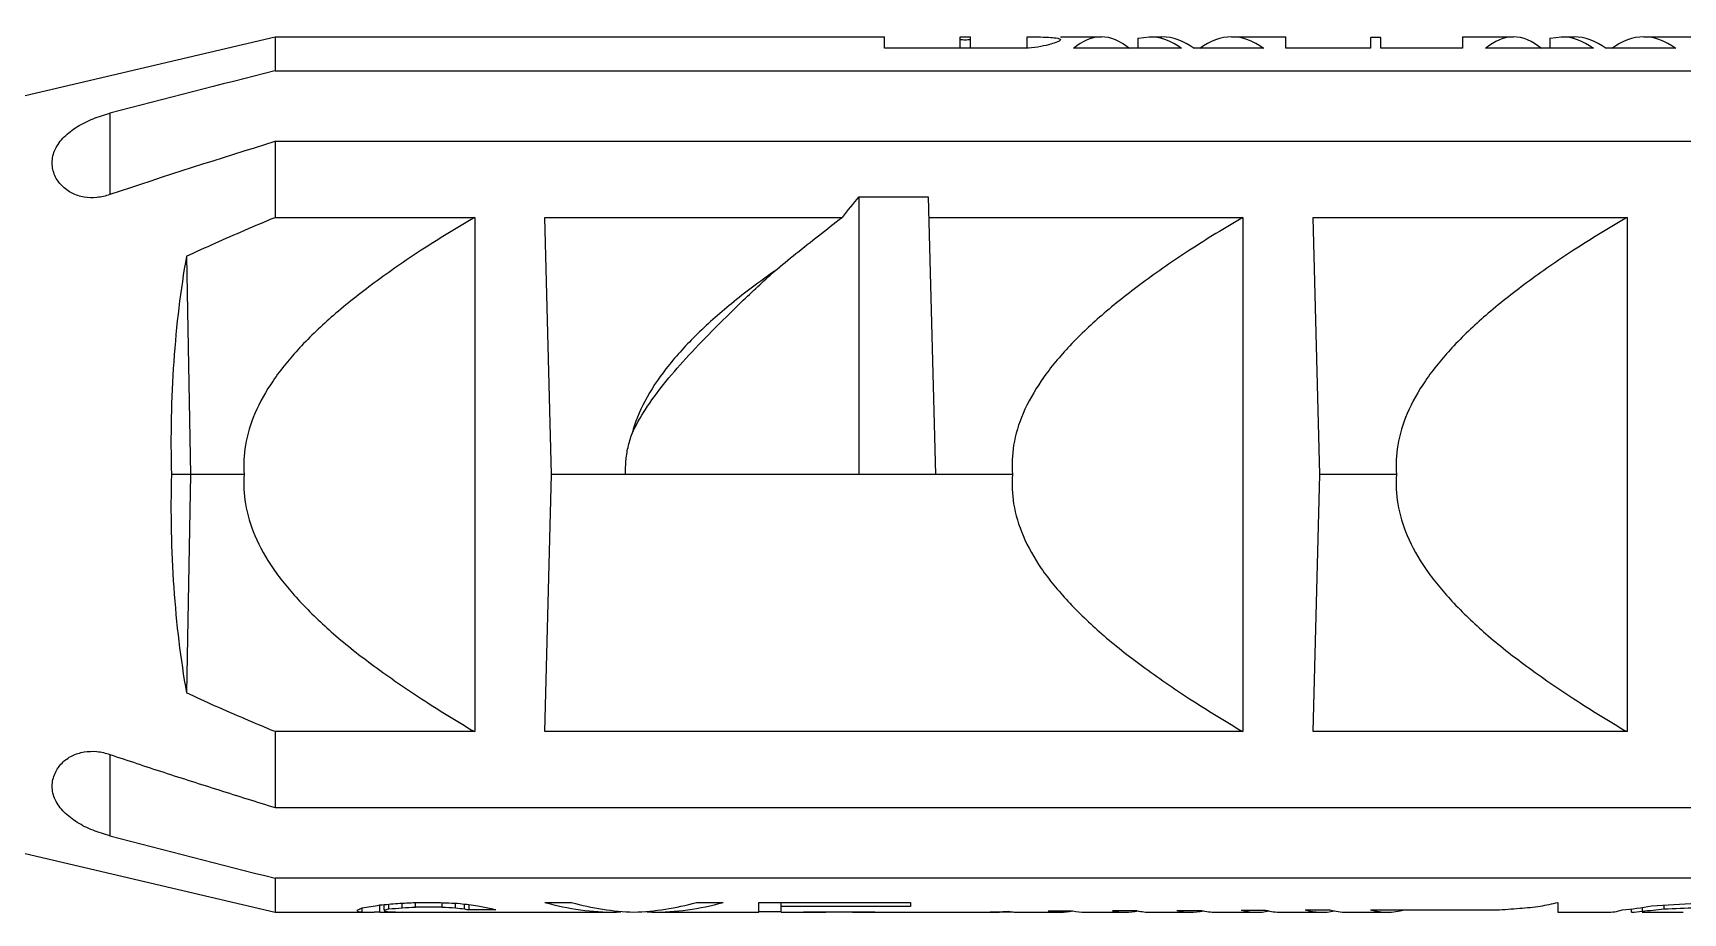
# Model space of a CAD drawing. Header units: millimetres. Extents: x 1603 to 1978, y -231 to 30.
# Drawn here: x 1750.58 to 1761.45, y -38.45 to -32.65 of the extents above; entities that cross this region are included whole.
import ezdxf

# ---------------------------------------------------------------- set-up
doc = ezdxf.new("R2010")
doc.units = ezdxf.units.MM

msp = doc.modelspace()

# ---------------------------------------------------------------- linework, layer by layer
at = {"color": 7, "linetype": 'Continuous'}
for p, q in [((1750.452, -33.078), (1752.173, -32.673)), ((1752.173, -32.673), (1756.187, -32.673)), ((1752.173, -32.673), (1752.173, -32.897)), ((1756.187, -32.749), (1756.187, -32.673)), ((1756.686, -32.673), (1756.753, -32.673)), ((1756.686, -32.749), (1756.686, -32.673)), ((1756.753, -32.749), (1756.753, -32.673)), ((1757.126, -32.673), (1757.129, -32.673)), ((1757.126, -32.749), (1757.126, -32.673)), ((1757.346, -32.673), (1757.616, -32.673)), ((1757.856, -32.684), (1757.858, -32.683)), ((1757.856, -32.684), (1757.856, -32.749)), ((1757.858, -32.683), (1757.933, -32.673)), ((1757.858, -32.749), (1757.858, -32.683)), ((1757.933, -32.673), (1758.015, -32.673)), ((1758.474, -32.673), (1758.831, -32.673)), ((1758.831, -32.749), (1758.831, -32.673)), ((1759.389, -32.679), (1759.389, -32.749)), ((1759.456, -32.749), (1759.456, -32.679)), ((1759.995, -32.673), (1760.33, -32.673)), ((1759.995, -32.673), (1759.995, -32.749)), ((1760.569, -32.684), (1760.571, -32.683)), ((1760.569, -32.684), (1760.569, -32.749)), ((1760.571, -32.683), (1760.647, -32.673)), ((1760.571, -32.749), (1760.571, -32.683)), ((1760.647, -32.673), (1760.729, -32.673)), ((1761.188, -32.673), (1761.552, -32.673)), ((1757.136, -32.749), (1756.187, -32.749)), ((1758.144, -32.749), (1757.432, -32.749)), ((1758.685, -32.749), (1758.227, -32.749)), ((1759.389, -32.749), (1758.831, -32.749)), ((1759.995, -32.749), (1759.456, -32.749)), ((1760.858, -32.749), (1760.145, -32.749)), ((1761.398, -32.749), (1760.94, -32.749)), ((1752.173, -32.897), (1763.76, -32.897)), ((1751.085, -33.177), (1751.085, -33.713)), ((1763.76, -33.364), (1752.173, -33.364)), ((1752.173, -33.364), (1752.173, -33.863)), ((1756.018, -33.727), (1756.476, -33.727)), ((1756.018, -33.727), (1756.018, -35.558)), ((1756.476, -33.727), (1756.524, -35.558)), ((1752.173, -33.863), (1753.488, -33.863)), ((1753.488, -33.863), (1753.488, -37.252)), ((1753.95, -33.863), (1755.908, -33.863)), ((1753.994, -35.558), (1753.95, -33.863)), ((1756.48, -33.863), (1758.548, -33.863)), ((1758.548, -33.863), (1758.548, -37.252)), ((1759.01, -33.863), (1761.078, -33.863)), ((1759.054, -35.558), (1759.01, -33.863)), ((1761.078, -33.863), (1761.078, -37.252)), ((1751.59, -34.119), (1751.616, -35.558)), ((1751.97, -35.558), (1751.49, -35.558)), ((1751.616, -35.558), (1751.59, -36.996)), ((1753.95, -37.252), (1753.994, -35.558)), ((1757.03, -35.558), (1753.994, -35.558)), ((1759.01, -37.252), (1759.054, -35.558)), ((1759.56, -35.558), (1759.054, -35.558)), ((1753.488, -37.252), (1752.173, -37.252)), ((1752.173, -37.252), (1752.173, -37.752)), ((1758.548, -37.252), (1753.95, -37.252)), ((1761.078, -37.252), (1759.01, -37.252)), ((1751.085, -37.402), (1751.085, -37.938)), ((1752.173, -37.752), (1763.76, -37.752)), ((1750.452, -38.037), (1752.173, -38.442)), ((1763.76, -38.218), (1752.173, -38.218)), ((1752.173, -38.218), (1752.173, -38.442)), ((1752.173, -38.442), (1752.746, -38.442)), ((1752.716, -38.436), (1752.716, -38.426)), ((1752.746, -38.441), (1752.746, -38.412)), ((1752.863, -38.442), (1752.825, -38.442)), ((1752.863, -38.442), (1752.863, -38.394)), ((1752.892, -38.429), (1752.892, -38.394)), ((1752.922, -38.42), (1752.922, -38.389)), ((1753.01, -38.412), (1753.01, -38.383)), ((1753.098, -38.377), (1753.245, -38.377)), ((1753.098, -38.408), (1753.098, -38.377)), ((1753.274, -38.408), (1753.098, -38.408)), ((1753.098, -38.441), (1753.274, -38.441)), ((1753.274, -38.408), (1753.274, -38.377)), ((1753.362, -38.412), (1753.362, -38.383)), ((1753.421, -38.42), (1753.421, -38.387)), ((1753.421, -38.442), (1754.421, -38.442)), ((1753.45, -38.391), (1753.45, -38.426)), ((1753.627, -38.426), (1753.45, -38.426)), ((1753.95, -38.377), (1754.126, -38.377)), ((1754.449, -38.442), (1754.42, -38.442)), ((1754.449, -38.442), (1754.449, -38.434)), ((1754.625, -38.442), (1754.625, -38.434)), ((1754.654, -38.442), (1754.625, -38.442)), ((1754.654, -38.442), (1755.359, -38.442)), ((1754.948, -38.377), (1755.124, -38.377)), ((1755.359, -38.377), (1756.358, -38.377)), ((1755.359, -38.442), (1755.359, -38.377)), ((1755.506, -38.439), (1755.359, -38.439)), ((1755.506, -38.442), (1755.506, -38.377)), ((1756.358, -38.404), (1755.506, -38.404)), ((1755.8, -38.439), (1755.976, -38.439)), ((1755.976, -38.442), (1755.8, -38.442)), ((1756.27, -38.442), (1756.676, -38.442)), ((1756.358, -38.377), (1756.358, -38.404)), ((1757.077, -38.442), (1757.346, -38.442)), ((1757.265, -38.433), (1757.427, -38.433)), ((1757.508, -38.442), (1757.777, -38.442)), ((1757.689, -38.431), (1757.85, -38.431)), ((1757.939, -38.442), (1758.208, -38.442)), ((1758.112, -38.43), (1758.274, -38.43)), ((1758.37, -38.442), (1758.639, -38.442)), ((1758.536, -38.428), (1758.697, -38.428)), ((1758.8, -38.442), (1759.07, -38.442)), ((1758.959, -38.426), (1759.121, -38.426)), ((1759.231, -38.442), (1759.5, -38.442)), ((1759.39, -38.426), (1760.218, -38.426)), ((1760.623, -38.377), (1760.623, -38.442)), ((1760.623, -38.442), (1760.948, -38.442)), ((1761.108, -38.442), (1761.108, -38.42)), ((1761.178, -38.41), (1761.178, -38.434)), ((1761.178, -38.442), (1761.447, -38.442)), ((1761.322, -38.42), (1761.322, -38.395))]:
    msp.add_line(p, q, dxfattribs=at)
for centre, radius, start, end in [((1816.663, -285.829), 261.024, 104.30405, 104.55062), ((1766.18, -78.854), 47.598, 107.1151, 108.4906), ((1759.17, -36.382), 4.121, 139.888, 142.322), ((1814.322, 205.613), 251.627, 255.44477, 255.70056)]:
    msp.add_arc(centre, radius, start, end, dxfattribs=at)
for centre, major_axis, ratio, start_param, end_param in [((1757.616, -35.558), (0, 2.884), 0.280537, 6.053091, 6.51328), ((1757.933, -35.558), (0, 2.884), 0.321614, -0.230095, -0.000117), ((1758.015, -35.558), (0, 2.884), 0.321614, 6.053091, 6.283104), ((1758.474, -35.558), (0, 2.884), 0.320229, -0.230095, 0.230095), ((1760.33, -35.558), (0, 2.884), 0.280537, 6.053091, 6.51328), ((1760.646, -35.558), (0, 2.884), 0.321614, -0.230095, -0.000117), ((1760.729, -35.558), (0, 2.884), 0.321614, 6.053091, 6.283104), ((1761.188, -35.558), (0, 2.884), 0.320229, -0.230095, 0.230095), ((1752.575, -35.577), (-0.096, 2.968), 0.364973, 1.045605, 1.552394), ((1752.575, -35.538), (0.096, 2.968), 0.364973, -4.693987, -4.187198), ((1752.638, -35.558), (0, 2.884), 0.262299, -3.037635, -2.998514), ((1752.765, -35.558), (0, 2.884), 0.262299, -3.206588, -3.167725), ((1752.314, -35.558), (3.026, 0), 0.953111, -1.427718, -1.388375), ((1752.825, -35.558), (3.026, 0), 0.953111, -1.596928, -1.570797), ((1751.765, -35.558), (6.052, 0), 0.476555, 4.89481, 4.914585), ((1752.786, -35.558), (6.052, 0), 0.476555, -1.558105, -1.538689), ((1752.797, -35.558), (0, 2.884), 0.349732, -3.047388, -3.018099), ((1752.968, -35.558), (0, 2.884), 0.349732, 3.066868, 3.096038), ((1752.363, -35.558), (4.539, 0), 0.635407, -1.447302, -1.427718), ((1753.128, -35.558), (4.539, 0), 0.635407, 4.666834, 4.686257), ((1750.55, -35.558), (12.104, 0), 0.238278, -1.3686, -1.358683), ((1752.592, -35.558), (12.104, 0), 0.238278, -1.538689, -1.536262), ((1751.715, -35.558), (9.078, 0), 0.317704, -1.427718, -1.417906), ((1753.247, -35.558), (9.078, 0), 0.317704, -1.596928, -1.587221), ((1756.43, -35.558), (15.13, 0), 0.190622, -1.78291, -1.772992), ((1754.657, -35.558), (9.078, 0), 0.317704, -1.723687, -1.713875), ((1753.523, -35.558), (15.13, 0), 0.190622, -1.587221, -1.577515), ((1753.794, -35.558), (3.026, 0), 0.95311, -1.713875, -1.69429), ((1754.202, -35.558), (4.035, 0), 0.714833, -1.772992, -1.743357), ((1753.607, -35.558), (0, 2.884), 0.524598, -3.265087, -3.24555), ((1753.899, -35.558), (0, 2.884), 0.786897, -3.314154, -3.274872), ((1753.731, -35.558), (0, 2.884), 0.349732, -3.274872, -3.24555), ((1754.421, -35.558), (0, 2.884), 0.775493, -3.353706, -3.141621), ((1754.595, -35.558), (0, 2.884), 0.773092, 2.929479, 3.115461), ((1754.479, -35.558), (0, 2.884), 0.773092, 3.167725, 3.353706), ((1754.654, -35.558), (0, 2.884), 0.775493, -3.14157, -2.929479), ((1755.472, -35.558), (5.043, 0), 0.571867, 4.719108, 4.748231), ((1755.734, -35.558), (4.035, 0), 0.714832, -1.602904, -1.583488), ((1755.111, -35.558), (15.13, 0), 0.190622, -1.534954, -1.525241), ((1755.836, -35.558), (12.104, 0), 0.238278, -1.583488, -1.573783), ((1756.665, -35.558), (15.13, 0), 0.190622, -1.616351, -1.606638), ((1755.94, -35.558), (12.104, 0), 0.238278, -1.56781, -1.558105), ((1756.036, -35.558), (4.539, 0), 0.635407, -1.558105, -1.538689), ((1756.304, -35.558), (5.043, 0), 0.571867, 4.676547, 4.70567), ((1756.676, -35.558), (4.996, 0), 0.57735, -1.570796, -1.504388), ((1756.676, -35.558), (7.924, 0), 0.36397, -1.570796, -1.525628), ((1757.077, -35.558), (0, 2.884), 0.36397, 3.075184, 3.141593), ((1757.346, -35.558), (0, 2.884), 0.36397, -3.218863, -3.064323), ((1757.508, -35.558), (0, 2.884), 0.36397, -3.218863, -3.141591), ((1757.777, -35.558), (0, 2.884), 0.36397, -3.225903, -3.064562), ((1757.939, -35.558), (0, 2.884), 0.36397, 3.057282, 3.141595), ((1758.208, -35.558), (0, 2.884), 0.36397, -3.232948, -3.064552), ((1758.37, -35.558), (0, 2.884), 0.36397, 3.050238, 3.141596), ((1758.639, -35.558), (0, 2.884), 0.36397, -3.239997, -3.064542), ((1758.8, -35.558), (0, 2.884), 0.36397, 3.043188, 3.141597), ((1759.07, -35.558), (0, 2.884), 0.36397, -3.247051, -3.064534), ((1759.231, -35.558), (0, 2.884), 0.36397, 3.036134, 3.141598), ((1759.5, -35.558), (0, 2.884), 0.36397, -3.247051, -3.036134), ((1760.948, -35.558), (0, 2.884), 0.333333, 3.141593, 3.243705), ((1760.752, -35.558), (0, 2.884), 1, 3.243705, 3.31161), ((1761.108, -35.558), (0, 2.884), 0.333333, -3.141593, -3.068022), ((1760.966, -35.558), (0, 2.884), 1, -3.068022, -3.018081), ((1759.776, -35.558), (8.653, 0), 0.333333, 4.882407, 4.916991), ((1760.256, -35.558), (8.653, 0), 0.333333, -1.447285, -1.422555)]:
    msp.add_ellipse(centre, major_axis=major_axis, ratio=ratio, start_param=start_param, end_param=end_param, dxfattribs=at)
for points, start_tangent, end_tangent in [([(1756.686, -32.689), (1756.69, -32.691), (1756.702, -32.692), (1756.719, -32.693), (1756.736, -32.692), (1756.748, -32.691), (1756.753, -32.689)], (0, -1), (0, 1)), ([(1757.129, -32.673), (1757.215, -32.674), (1757.284, -32.677), (1757.329, -32.683), (1757.346, -32.693)], (1, 0.000147), (0.27207, -0.962277)), ([(1757.346, -32.693), (1757.327, -32.706), (1757.284, -32.721), (1757.218, -32.737), (1757.136, -32.749)], (-0.450734, -0.892658), (-0.992822, -0.119604)), ([(1759.456, -32.679), (1759.451, -32.678), (1759.439, -32.677), (1759.422, -32.677), (1759.406, -32.677), (1759.393, -32.678), (1759.389, -32.679)], (0, 1), (0, -1)), ([(1750.705, -33.504), (1750.725, -33.415), (1750.784, -33.333), (1750.871, -33.265), (1750.975, -33.213), (1751.085, -33.177)], (0.0012, 0.999999), (0.967883, 0.251402)), ([(1751.085, -33.713), (1750.999, -33.732), (1750.915, -33.729), (1750.836, -33.704), (1750.77, -33.655), (1750.723, -33.588), (1750.705, -33.504)], (-0.948134, -0.31787), (0.0012, 0.999999)), ([(1751.59, -34.119), (1751.779, -34.033), (1751.974, -33.947), (1752.173, -33.863)], (0.905207, 0.42497), (0.92348, 0.383647)), ([(1753.488, -33.863), (1753.136, -34.08), (1752.826, -34.295), (1752.558, -34.509), (1752.335, -34.723), (1752.16, -34.94), (1752.04, -35.156), (1751.978, -35.365), (1751.97, -35.558)], (-0.861821, -0.507212), (0.078316, -0.996929)), ([(1755.462, -34.218), (1755.604, -34.102), (1755.753, -33.984), (1755.908, -33.863)], (0.769125, 0.639099), (0.792399, 0.610003)), ([(1758.548, -33.863), (1758.196, -34.08), (1757.886, -34.295), (1757.618, -34.509), (1757.395, -34.723), (1757.22, -34.94), (1757.1, -35.156), (1757.038, -35.365), (1757.03, -35.558)], (-0.861821, -0.507212), (0.078316, -0.996929)), ([(1761.078, -33.863), (1760.726, -34.08), (1760.416, -34.295), (1760.148, -34.509), (1759.925, -34.723), (1759.75, -34.94), (1759.63, -35.156), (1759.568, -35.365), (1759.56, -35.558)], (-0.861821, -0.507212), (0.078316, -0.996929)), ([(1755.462, -34.218), (1755.179, -34.432), (1754.94, -34.646), (1754.748, -34.861), (1754.608, -35.076), (1754.525, -35.287)], (-0.817706, -0.575637), (-0.253035, -0.967457)), ([(1754.525, -35.287), (1754.613, -35.129), (1754.732, -34.965), (1754.878, -34.794), (1755.05, -34.614), (1755.244, -34.422), (1755.462, -34.218)], (0.408295, 0.91285), (0.736836, 0.676072)), ([(1754.482, -35.558), (1754.484, -35.47), (1754.498, -35.379), (1754.525, -35.287)], (-0.03973, 0.99921), (0.335304, 0.94211)), ([(1751.97, -35.558), (1751.978, -35.75), (1752.04, -35.959), (1752.16, -36.176), (1752.335, -36.392), (1752.558, -36.607), (1752.826, -36.82), (1753.137, -37.035), (1753.488, -37.252)], (-0.078316, -0.996929), (0.861821, -0.507212)), ([(1757.03, -35.558), (1757.038, -35.75), (1757.1, -35.959), (1757.22, -36.176), (1757.395, -36.392), (1757.618, -36.607), (1757.886, -36.82), (1758.197, -37.035), (1758.548, -37.252)], (-0.078316, -0.996929), (0.861821, -0.507212)), ([(1759.56, -35.558), (1759.568, -35.75), (1759.63, -35.959), (1759.75, -36.176), (1759.925, -36.392), (1760.148, -36.607), (1760.416, -36.82), (1760.727, -37.035), (1761.078, -37.252)], (-0.078316, -0.996929), (0.861821, -0.507212)), ([(1752.173, -37.252), (1751.974, -37.168), (1751.779, -37.083), (1751.59, -36.996)], (-0.92348, 0.383647), (-0.905207, 0.42497)), ([(1750.705, -37.611), (1750.705, -37.61), (1750.724, -37.527), (1750.77, -37.459), (1750.836, -37.411), (1750.915, -37.386), (1751, -37.383), (1751.085, -37.402)], (-0.001198, 0.999999), (0.948134, -0.31787)), ([(1751.085, -37.402), (1751.44, -37.52), (1751.803, -37.636), (1752.173, -37.752)], (0.948134, -0.31787), (0.955341, -0.295505)), ([(1751.085, -37.938), (1750.974, -37.902), (1750.87, -37.85), (1750.784, -37.782), (1750.725, -37.7), (1750.705, -37.611)], (-0.967883, 0.251402), (-0.001198, 0.999999)), ([(1760.218, -38.426), (1760.371, -38.416), (1760.507, -38.401), (1760.623, -38.377)], (0.99905, 0.043571), (0.965609, 0.26))]:
    msp.add_spline(points, degree=3, dxfattribs=dict(at, start_tangent=start_tangent, end_tangent=end_tangent))

doc.saveas('drawing.dxf')
